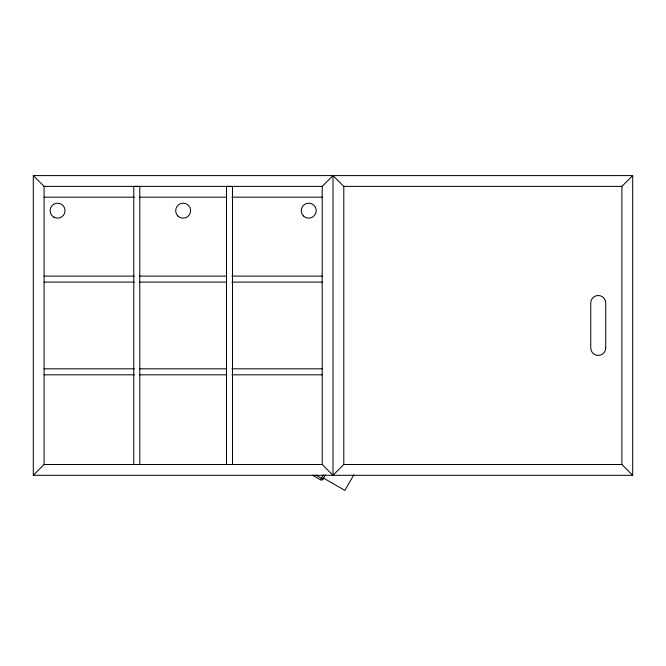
<?xml version="1.0" encoding="UTF-8"?>
<svg xmlns="http://www.w3.org/2000/svg" width="666" height="666" viewBox="0 0 666 666"><rect width="100%" height="100%" fill="white"/><g stroke="black" fill="none" stroke-linecap="round" stroke-linejoin="round"><path stroke-width="1" d="M320.562 479.77L323.376 474.891M312.554 475.233L320.529 479.836A1.798 1.798 0 0 0 322.985 479.179L325.424 474.941M353.821 474.825L344.838 490.401L323.218 477.93M33.3 475.299L44.089 464.51L44.089 186.388L33.3 175.599L33.3 475.299L632.7 475.299L632.7 175.599L33.3 175.599M343.789 186.388L343.789 464.51L333 475.299L322.211 464.51L322.211 186.388L333 175.599L343.789 186.388L621.911 186.388L632.7 175.599M44.089 186.388L322.211 186.388M44.089 197.178L134.374 197.178M139.56 197.178L226.74 197.178M231.926 197.178L322.211 197.178M44.089 276.107L134.374 276.107M139.56 276.107L226.74 276.107M231.926 276.107L322.211 276.107M44.089 282.101L134.374 282.101M139.56 282.101L226.74 282.101M231.926 282.101L322.211 282.101M44.089 368.822L134.374 368.822M139.56 368.822L226.74 368.822M231.926 368.822L322.211 368.822M44.089 374.816L134.374 374.816M139.56 374.816L226.74 374.816M231.926 374.816L322.211 374.816M44.089 464.51L322.211 464.51M343.789 464.51L621.911 464.51L632.7 475.299M316.075 475.191L322.968 479.162M621.911 186.388L621.911 464.51M333 175.599L333 475.299M232.492 464.527L232.492 186.405L226.498 186.405L226.498 464.527M139.777 464.527L139.777 186.405L133.783 186.405L133.783 464.527M605.727 347.927L605.727 302.972A7.492 7.492 0 0 0 598.235 295.479A7.492 7.492 0 0 0 590.742 302.972L590.742 347.927A7.492 7.492 0 0 0 598.235 355.419A7.492 7.492 0 0 0 605.727 347.927M53.829 217.149A7.492 7.492 0 0 0 65.068 210.664A7.492 7.492 0 0 0 53.829 204.179A7.492 7.492 0 0 0 53.829 217.149M303.43 215.959A7.492 7.492 0 0 0 315.959 212.604A7.492 7.492 0 0 0 306.785 203.43A7.492 7.492 0 0 0 303.43 215.959M177.855 215.959A7.492 7.492 0 0 0 190.384 212.604A7.492 7.492 0 0 0 181.21 203.43A7.492 7.492 0 0 0 177.855 215.959"/></g></svg>
